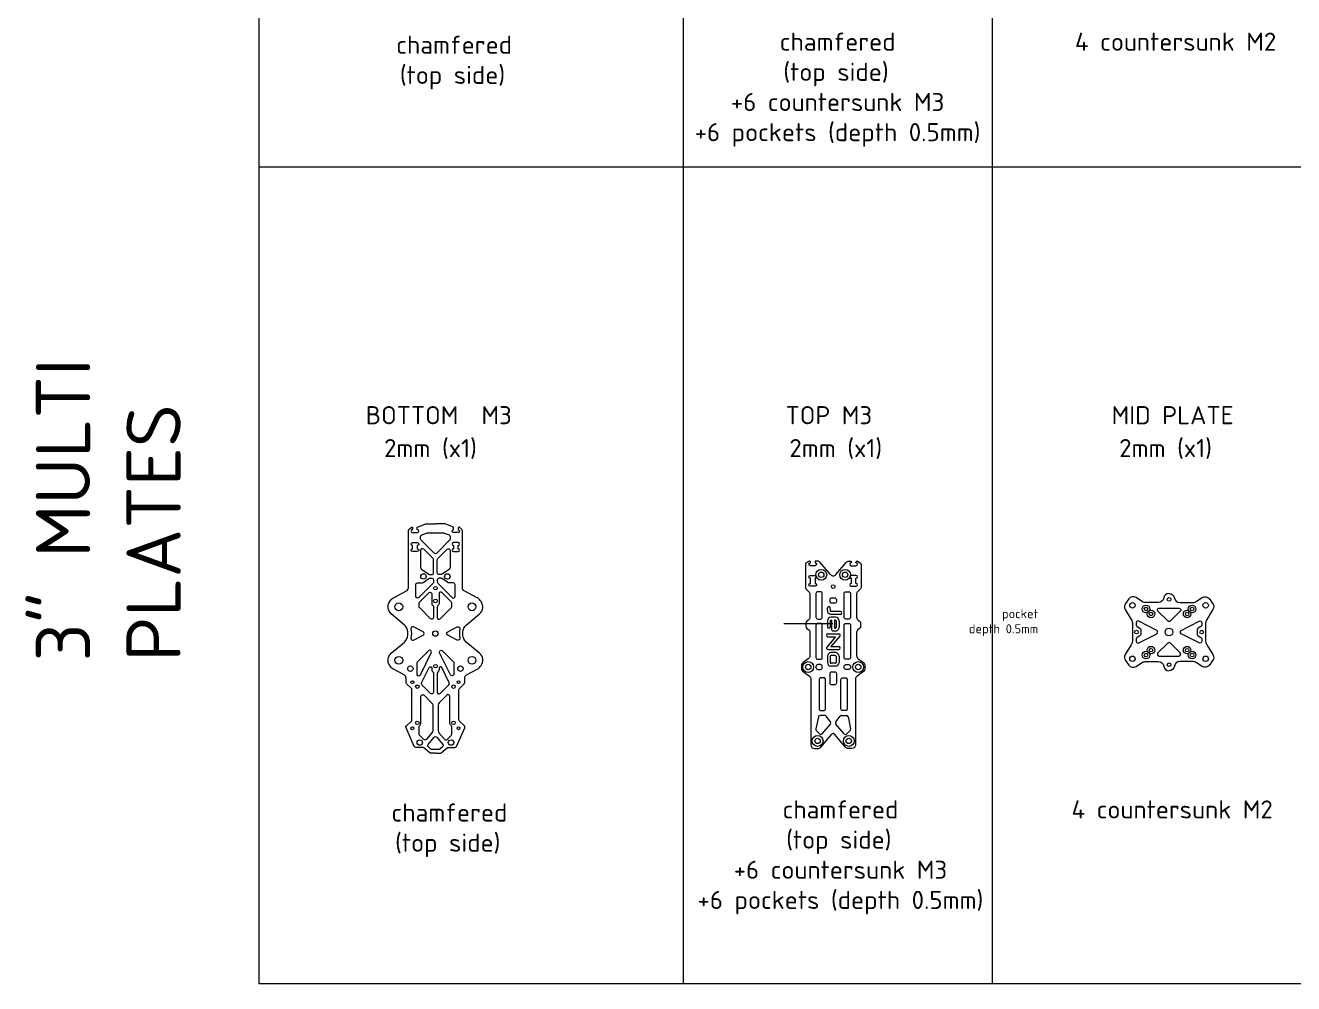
# Model space of a CAD drawing. Header units: millimetres. Extents: x -685 to 1515, y -1461 to 522.
# Drawn here: x -129 to 572, y -1461 to -931 of the extents above; entities that cross this region are included whole.
import ezdxf

# ---------------------------------------------------------------- set-up
doc = ezdxf.new("R2010")
doc.units = ezdxf.units.MM
doc.linetypes.add('JIS_09_08', pattern=[10.75, 8, -0.55, 0.55, -0.55, 0.55, -0.55])
doc.layers.get('0').update_dxf_attribs({"lineweight": 5})
for name, color, linetype, lineweight in [('Calque1', 150, 'Continuous', 5), ('Calque1_pocket', 10, 'Continuous', 5), ('Calque2', 251, 'Continuous', 5), ('countersunk', 90, 'Continuous', 5), ('pocket', 1, 'Continuous', 5)]:
    doc.layers.add(name, color=color, linetype=linetype, lineweight=lineweight)
doc.styles.get("Standard").update_dxf_attribs({"font": 'arial.ttf'})

msp = doc.modelspace()

# ---------------------------------------------------------------- linework, layer by layer
at = {"layer": 'Calque1'}
for p, q in [((309.19, -1313.41), (307.78, -1320.01)), ((312.71, -1312.62), (310.16, -1312.62)), ((311.26, -1322.75), (315.86, -1317.36)), ((315.89, -1316.1), (313.5, -1313.01)), ((318.87, -1316.1), (321.26, -1313.01)), ((323.5, -1322.75), (318.91, -1317.36)), ((322.05, -1312.62), (324.6, -1312.62)), ((325.58, -1313.41), (326.98, -1320.01)), ((308.03, -1320.9), (309.77, -1322.78)), ((326.74, -1320.9), (324.99, -1322.78))]:
    msp.add_line(p, q, dxfattribs=at)
for points in [[(97.51, -1333.46), (94.99, -1333.46, -0.175895), (94.34, -1333.23), (91.1, -1330.51, 0.175895), (90.45, -1330.28), (86.69, -1330.28, -0.297645), (85.78, -1329.68), (81.31, -1319.52, -0.309066), (81.52, -1318.41), (84.22, -1315.71, 0.198915), (84.51, -1315.01), (84.51, -1298.37, 0.198909), (84.22, -1297.66), (81.61, -1295.05, -0.198912), (81.31, -1294.34), (81.31, -1291.96, 0.276982), (80.26, -1290.2), (74.43, -1287.09, -0.112854), (72.75, -1285.63), (72.29, -1285.01, -0.394562), (73.11, -1278.23), (80.48, -1272.03, 0.221499), (82.26, -1268.21), (82.26, -1266.47, 0.221499), (80.48, -1262.65), (73.11, -1256.45, -0.394562), (72.29, -1249.67), (72.75, -1249.05, -0.112854), (74.43, -1247.59), (81.55, -1243.79, 0.276982), (82.61, -1242.03), (82.61, -1210.55, -0.198912), (82.91, -1209.84), (84.06, -1208.69, -0.668179), (84.91, -1209.04), (84.91, -1209.9, 1), (84.91, -1211.5), (87.51, -1211.5, 1), (87.51, -1209.9), (87.51, -1208.54), (91.77, -1206.89, -0.092844), (92.49, -1206.75), (97.51, -1206.75)], [(97.51, -1333.46), (100.04, -1333.46, 0.175895), (100.68, -1333.23), (103.93, -1330.51, -0.175895), (104.57, -1330.28), (108.33, -1330.28, 0.297645), (109.25, -1329.68), (113.71, -1319.52, 0.309066), (113.5, -1318.41), (110.81, -1315.71, -0.198915), (110.51, -1315.01), (110.51, -1298.37, -0.198909), (110.81, -1297.66), (113.42, -1295.05, 0.198912), (113.71, -1294.34), (113.71, -1291.96, -0.276982), (114.77, -1290.2), (120.59, -1287.09, 0.112854), (122.28, -1285.63), (122.73, -1285.01, 0.394562), (121.91, -1278.23), (114.55, -1272.03, -0.221499), (112.76, -1268.21), (112.76, -1266.47, -0.221499), (114.55, -1262.65), (121.91, -1256.45, 0.394562), (122.73, -1249.67), (122.28, -1249.05, 0.112854), (120.59, -1247.59), (113.47, -1243.79, -0.276982), (112.41, -1242.03), (112.41, -1210.55, 0.198912), (112.12, -1209.84), (110.97, -1208.69, 0.668179), (110.11, -1209.04), (110.11, -1209.9, -1), (110.11, -1211.5), (107.51, -1211.5, -1), (107.51, -1209.9), (107.51, -1208.54), (103.26, -1206.89, 0.092844), (102.53, -1206.75), (97.51, -1206.75)], [(315.85, -1234.78), (310.18, -1228.02, 0.221601), (308.64, -1227.31), (307.38, -1227.31), (307.38, -1228.24, -1), (307.38, -1229.84), (304.78, -1229.84, -1), (304.78, -1228.24), (304.78, -1227.81, 0.581935), (304.02, -1227.38), (302.47, -1228.31, 0.264274), (301.98, -1229.16), (301.98, -1241.88, 0.198912), (302.27, -1242.59), (304.14, -1244.45, -0.198912), (304.43, -1245.16), (304.43, -1258.31, -0.243004), (303.59, -1259.94), (302.85, -1260.46, 0.243004), (302.22, -1261.69), (302.22, -1263.3, 0.243004), (302.85, -1264.52), (303.59, -1265.05, -0.243004), (304.43, -1266.68), (304.43, -1279.62, -0.243004), (303.59, -1281.25), (300.69, -1283.3, 0.243004), (299.85, -1284.93), (299.85, -1286.75, 0.243004), (300.69, -1288.38), (304.21, -1290.88, -0.243001), (305.06, -1292.51), (305.06, -1328.89), (305.06, -1328.89, 0.41421), (307.06, -1330.89), (309.04, -1330.89, 0.222436), (310.57, -1330.17), (316.61, -1322.93, -0.222436), (317.38, -1322.57)], [(318.91, -1234.78), (324.58, -1228.02, -0.221601), (326.12, -1227.31), (327.38, -1227.31), (327.38, -1228.24, 1), (327.38, -1229.84), (329.98, -1229.84, 1), (329.98, -1228.24), (329.98, -1227.81, -0.581935), (330.74, -1227.38), (332.29, -1228.31, -0.264274), (332.78, -1229.16), (332.78, -1241.88, -0.198912), (332.49, -1242.59), (330.62, -1244.45, 0.198912), (330.33, -1245.16), (330.33, -1258.31, 0.243004), (331.17, -1259.94), (331.91, -1260.46, -0.243004), (332.55, -1261.69), (332.55, -1263.3, -0.243004), (331.91, -1264.52), (331.17, -1265.05, 0.243004), (330.33, -1266.68), (330.33, -1279.62, 0.243004), (331.17, -1281.25), (334.07, -1283.3, -0.243004), (334.91, -1284.93), (334.91, -1286.75, -0.243004), (334.07, -1288.38), (330.55, -1290.88, 0.243001), (329.7, -1292.51), (329.7, -1328.89), (329.7, -1328.89, -0.41421), (327.7, -1330.89), (325.72, -1330.89, -0.222436), (324.19, -1330.17), (318.15, -1322.93, 0.222436), (317.38, -1322.57)], [(503.02, -1245.14, 0.372437), (500.05, -1247.7, -0.372437), (497.08, -1250.27), (490.04, -1250.27, -0.144426), (488.41, -1249.79), (484.8, -1247.46, 0.397447), (480.75, -1248.2), (478.92, -1250.71, 0.304357), (478.78, -1254.05), (482.15, -1259.54, -0.138495), (482.89, -1262.16), (482.89, -1266.52), (482.89, -1270.88, -0.138495), (482.15, -1273.5), (478.78, -1278.99, 0.304357), (478.92, -1282.33), (480.75, -1284.84, 0.397447), (484.8, -1285.58), (488.41, -1283.25, -0.144426), (490.04, -1282.77), (497.08, -1282.77, -0.372437), (500.05, -1285.34, 0.372437), (503.02, -1287.9, 0.372437)], [(503.02, -1245.14, -0.372437), (505.99, -1247.7, 0.372437), (508.96, -1250.27), (516, -1250.27, 0.144426), (517.63, -1249.79), (521.24, -1247.46, -0.397447), (525.29, -1248.2), (527.12, -1250.71, -0.304357), (527.26, -1254.05), (523.89, -1259.54, 0.138495), (523.15, -1262.16), (523.15, -1266.52), (523.15, -1270.88, 0.138495), (523.89, -1273.5), (527.26, -1278.99, -0.304357), (527.12, -1282.33), (525.29, -1284.84, -0.397447), (521.24, -1285.58), (517.63, -1283.25, 0.144426), (516, -1282.77), (508.96, -1282.77, 0.372437), (505.99, -1285.34, -0.372437), (503.02, -1287.9, -0.372437)]]:
    msp.add_lwpolyline(points, format="xyb", dxfattribs=at)
for points in [[(97.51, -1211.72), (101.97, -1211.72, -0.092844), (102.33, -1211.79), (105.03, -1212.83, -0.309469), (105.66, -1213.76), (105.66, -1215.07, -0.198912), (105.37, -1215.77), (98.22, -1222.92, -0.414214), (96.81, -1222.92), (89.66, -1215.77, -0.198912), (89.36, -1215.07), (89.36, -1213.76, -0.309469), (90, -1212.83), (92.69, -1211.79, -0.092844), (93.06, -1211.72)], [(84.91, -1218.68, -1), (84.91, -1217.08), (87.51, -1217.08, -1), (87.51, -1218.68), (87.51, -1220.48, -1), (87.51, -1222.08), (84.91, -1222.08, -1), (84.91, -1220.48)], [(110.11, -1218.68, 1), (110.11, -1217.08), (107.51, -1217.08, 1), (107.51, -1218.68), (107.51, -1220.48, 1), (107.51, -1222.08), (110.11, -1222.08, 1), (110.11, -1220.48)], [(89.78, -1231.71), (93.85, -1234.6, 0.155552), (94.43, -1234.79), (95.51, -1234.79, 0.414214), (96.51, -1233.79), (96.51, -1226.58, 0.198912), (96.22, -1225.87), (91.07, -1220.72, 0.668195), (89.36, -1221.43), (89.36, -1230.9, 0.242992)], [(105.24, -1231.71), (101.17, -1234.6, -0.155552), (100.6, -1234.79), (99.51, -1234.79, -0.414214), (98.51, -1233.79), (98.51, -1226.58, -0.198912), (98.81, -1225.87), (103.96, -1220.72, -0.668195), (105.66, -1221.43), (105.66, -1230.9, -0.242992)], [(90.12, -1239.39, 0.155552), (90.7, -1239.21), (93.85, -1236.97, -0.155552), (94.43, -1236.79), (95.51, -1236.79, -0.414214), (96.51, -1237.79), (96.51, -1238.83, -0.198912), (96.22, -1239.54), (88.32, -1247.44, -0.668145), (86.61, -1246.73), (86.61, -1240.39, -0.414241), (87.61, -1239.39)], [(104.91, -1239.39, -0.155552), (104.33, -1239.21), (101.17, -1236.97, 0.155552), (100.6, -1236.79), (99.51, -1236.79, 0.414214), (98.51, -1237.79), (98.51, -1238.83, 0.198912), (98.81, -1239.54), (106.7, -1247.44, 0.668145), (108.41, -1246.73), (108.41, -1240.39, 0.414241), (107.41, -1239.39)], [(304.78, -1241.21, -1), (304.78, -1239.61), (304.78, -1236.81, -1), (304.78, -1235.21), (307.38, -1235.21, -1), (307.38, -1236.81), (307.38, -1239.61, -1), (307.38, -1241.21)], [(329.98, -1241.21, 1), (329.98, -1239.61), (329.98, -1236.81, 1), (329.98, -1235.21), (327.38, -1235.21, 1), (327.38, -1236.81), (327.38, -1239.61, 1), (327.38, -1241.21)], [(88.81, -1249.78), (93.81, -1244.78, -0.668187), (95.51, -1245.49), (95.51, -1250.7, 0.198919), (95.81, -1251.41), (96.22, -1251.83, -0.198912), (96.51, -1252.53), (96.51, -1258.48, -0.667391), (94.81, -1259.18), (88.81, -1253.21, -0.199485), (88.51, -1252.5), (88.51, -1250.49, -0.198906)], [(106.22, -1249.78), (101.22, -1244.78, 0.668187), (99.51, -1245.49), (99.51, -1250.7, -0.198919), (99.22, -1251.41), (98.81, -1251.83, 0.198912), (98.51, -1252.53), (98.51, -1258.48, 0.667391), (100.22, -1259.18), (106.22, -1253.21, 0.199485), (106.51, -1252.5), (106.51, -1250.49, 0.198906)], [(308.83, -1259.34), (310.33, -1259.34, 0.414214), (311.33, -1258.34), (311.33, -1245.27, 0.414214), (310.33, -1244.27), (308.83, -1244.27, 0.414214), (307.83, -1245.27), (307.83, -1258.34, 0.414214)], [(325.93, -1259.34), (324.43, -1259.34, -0.414214), (323.43, -1258.34), (323.43, -1245.27, -0.414214), (324.43, -1244.27), (325.93, -1244.27, -0.414214), (326.93, -1245.27), (326.93, -1258.34, -0.414214)], [(502.31, -1260.4), (496.87, -1254.98, -0.668967), (497.58, -1253.27), (508.46, -1253.27, -0.668967), (509.17, -1254.98), (503.73, -1260.4, -0.412937)], [(308.83, -1281.52), (310.33, -1281.52, 0.414214), (311.33, -1280.52), (311.33, -1262.73, 0.414214), (310.33, -1261.73), (308.83, -1261.73, 0.414214), (307.83, -1262.73), (307.83, -1280.52, 0.414214)], [(325.93, -1281.52), (324.43, -1281.52, -0.414214), (323.43, -1280.52), (323.43, -1262.73, -0.414214), (324.43, -1261.73), (325.93, -1261.73, -0.414214), (326.93, -1262.73), (326.93, -1280.52, -0.414214)], [(496.23, -1267.41, 0.607188), (496.23, -1265.63), (486.35, -1260.49, 0.562717), (484.89, -1261.38), (484.89, -1262.61, 0.264198), (485.38, -1263.47), (486.93, -1264.39, -0.264198), (487.42, -1265.25), (487.42, -1266.52), (487.42, -1267.79, -0.264198), (486.93, -1268.65), (485.38, -1269.57, 0.264198), (484.89, -1270.43), (484.89, -1271.66, 0.562717), (486.35, -1272.55)], [(509.8, -1267.41, -0.607188), (509.8, -1265.63), (519.69, -1260.49, -0.562717), (521.15, -1261.38), (521.15, -1262.61, -0.264198), (520.66, -1263.47), (519.11, -1264.39, 0.264198), (518.62, -1265.25), (518.62, -1266.52), (518.62, -1267.79, 0.264198), (519.11, -1268.65), (520.66, -1269.57, -0.264198), (521.15, -1270.43), (521.15, -1271.66, -0.562717), (519.69, -1272.55)], [(90.73, -1266.45), (85.43, -1263.7, 0.636175), (83.99, -1264.8, -0.108505), (83.99, -1269.88, 0.636175), (85.43, -1270.98), (90.73, -1268.23, 0.607188)], [(104.3, -1266.45), (109.6, -1263.7, -0.636175), (111.04, -1264.8, 0.108505), (111.04, -1269.88, -0.636175), (109.6, -1270.98), (104.3, -1268.23, -0.607188)], [(502.31, -1272.65), (496.87, -1278.06, 0.668967), (497.58, -1279.77), (508.46, -1279.77, 0.668967), (509.17, -1278.06), (503.73, -1272.65, 0.412937)], [(87.3, -1283.6), (87.3, -1289.71, 0.792288), (89.2, -1290.16), (95.22, -1278.05, 0.848945), (93.62, -1276.9), (87.6, -1282.89, 0.199479)], [(107.73, -1283.6), (107.73, -1289.71, -0.792288), (105.83, -1290.16), (99.81, -1278.05, -0.848945), (101.41, -1276.9), (107.43, -1282.89, -0.199479)], [(94, -1286.12, -0.792298), (95.51, -1286.48), (95.51, -1287.47, 0.198919), (95.81, -1288.18), (96.22, -1288.6, -0.198912), (96.51, -1289.3), (96.51, -1299.72, -0.668179), (94.81, -1300.43), (90.02, -1295.65, -0.322233), (89.83, -1294.49)], [(101.03, -1286.12, 0.792298), (99.51, -1286.48), (99.51, -1287.47, -0.198919), (99.22, -1288.18), (98.81, -1288.6, 0.198912), (98.51, -1289.3), (98.51, -1299.72, 0.668179), (100.22, -1300.43), (105, -1295.65, 0.322233), (105.19, -1294.49)], [(308.83, -1287.15), (310.33, -1287.15, 0.414214), (311.33, -1286.15), (311.33, -1285.54, 0.414214), (310.33, -1284.54), (308.83, -1284.54, 0.414214), (307.83, -1285.54), (307.83, -1286.15, 0.414214)], [(325.93, -1287.15), (324.43, -1287.15, -0.414214), (323.43, -1286.15), (323.43, -1285.54, -0.414214), (324.43, -1284.54), (325.93, -1284.54, -0.414214), (326.93, -1285.54), (326.93, -1286.15, -0.414214)], [(310.62, -1309.91), (312.12, -1309.91, 0.414214), (313.12, -1308.91), (313.12, -1292.81, 0.414214), (312.12, -1291.81), (310.62, -1291.81, 0.414214), (309.62, -1292.81), (309.62, -1308.91, 0.414214)], [(324.14, -1309.91), (322.64, -1309.91, -0.414214), (321.64, -1308.91), (321.64, -1292.81, -0.414214), (322.64, -1291.81), (324.14, -1291.81, -0.414214), (325.14, -1292.81), (325.14, -1308.91, -0.414214)], [(92.55, -1325.8, -0.440855), (91.07, -1325.87), (88.81, -1323.6, -0.198909), (88.51, -1322.89), (88.51, -1318.92, -0.213406), (88.85, -1318.18, 0.213403), (89.51, -1316.69), (89.51, -1302.09, -0.668179), (91.22, -1301.38), (95.43, -1305.59, -0.198912), (96.01, -1307), (96.01, -1320.92, -0.175598), (95.55, -1322.2)], [(102.48, -1325.8, 0.440855), (103.95, -1325.87), (106.22, -1323.6, 0.198909), (106.51, -1322.89), (106.51, -1318.92, 0.213406), (106.18, -1318.18, -0.213403), (105.51, -1316.69), (105.51, -1302.09, 0.668179), (103.81, -1301.38), (99.6, -1305.59, 0.198912), (99.01, -1307), (99.01, -1320.92, 0.175598), (99.48, -1322.2)], [(98.28, -1324.67), (101.55, -1328.59, -0.413876), (101.43, -1330), (99.96, -1331.23, -0.175895), (99.31, -1331.46), (97.51, -1331.46), (95.71, -1331.46, -0.175895), (95.07, -1331.23), (93.6, -1330, -0.413876), (93.47, -1328.59), (96.75, -1324.67, -0.46803)]]:
    msp.add_lwpolyline(points, format="xyb", close=True, dxfattribs=at)
for centre, radius in [((310.77, -1234.89), 1.5), ((323.99, -1234.89), 1.5), ((90.91, -1235.79), 1.5), ((104.12, -1235.79), 1.5), ((317.38, -1241.37), 1), ((97.51, -1242.26), 1), ((503.02, -1248.49), 1), ((77.28, -1252.55), 2.15), ((97.51, -1249.31), 1), ((117.74, -1252.55), 2.15), ((482.79, -1251.73), 1.5), ((490.27, -1253.77), 1), ((515.77, -1253.77), 1), ((523.25, -1251.73), 1.5), ((493.02, -1256.52), 1), ((513.02, -1256.52), 1), ((97.51, -1267.34), 1.5), ((484.99, -1266.52), 1), ((503.02, -1266.52), 2.15), ((521.05, -1266.52), 1), ((493.02, -1276.52), 1), ((513.02, -1276.52), 1), ((77.28, -1282.13), 2.15), ((117.74, -1282.13), 2.15), ((482.79, -1281.31), 1.5), ((490.27, -1279.27), 1), ((515.77, -1279.27), 1), ((523.25, -1281.31), 1.5), ((83.68, -1286.73), 1.5), ((97.51, -1285.37), 1), ((111.34, -1286.73), 1.5), ((303.55, -1285.84), 1.5), ((331.21, -1285.84), 1.5), ((503.02, -1284.55), 1), ((84.76, -1294.19), 0.8), ((87.51, -1296.69), 1), ((107.51, -1296.69), 1), ((110.26, -1294.19), 0.8), ((87.51, -1316.69), 1), ((107.51, -1316.69), 1), ((84.76, -1319.69), 0.8), ((110.26, -1319.69), 0.8), ((88.89, -1327.58), 1.5), ((106.14, -1327.58), 1.5), ((308.76, -1326.69), 1.5), ((326, -1326.69), 1.5)]:
    msp.add_circle(centre, radius, dxfattribs=at)
for centre, radius, start, end in [((317.38, -1233.49), 2, 220.02054, 319.97946), ((310.16, -1313.62), 1, 90, 167.98422), ((312.71, -1313.62), 1, 37.63666, 90), ((315.09, -1316.71), 1, 319.56075, 37.63666), ((319.67, -1316.71), 1, 142.36334, 220.43925), ((322.05, -1313.62), 1, 90, 142.36334), ((324.6, -1313.62), 1, 12.01578, 90), ((308.76, -1320.22), 1, 167.98422, 222.86213), ((310.5, -1322.1), 1, 222.86213, 319.56075), ((324.26, -1322.1), 1, 220.43925, 317.13787), ((326, -1320.22), 1, 317.13787, 12.01578)]:
    msp.add_arc(centre, radius, start, end, dxfattribs=at)
at = {"layer": 'Calque1_pocket'}
for p, q in [((314.19, -1260.33), (314.19, -1263.56)), ((315.79, -1260.33), (315.79, -1263.56)), ((318.59, -1258.33), (316.19, -1258.33)), ((318.99, -1260.33), (318.99, -1263.93)), ((320.59, -1260.33), (320.59, -1263.93)), ((314.22, -1263.56), (314.19, -1263.56)), ((314.4, -1267.49), (320.46, -1267.49)), ((321.07, -1268.81), (316.14, -1274.56)), ((316.14, -1274.56), (320.46, -1274.56)), ((314.17, -1279.89), (314.17, -1283.38)), ((315.77, -1279.89), (315.77, -1283.38)), ((318.59, -1277.89), (316.17, -1277.89)), ((318.59, -1279.49), (316.17, -1279.49)), ((318.99, -1279.89), (318.99, -1283.38)), ((320.59, -1279.89), (320.59, -1283.38)), ((318.59, -1283.78), (316.17, -1283.78)), ((318.59, -1285.38), (316.17, -1285.38))]:
    msp.add_line(p, q, dxfattribs=at)
for points in [[(316.63, -1247.62), (318.13, -1247.62, -0.414214), (319.13, -1248.62), (319.13, -1249.62, -0.414214), (318.13, -1250.62), (316.63, -1250.62, -0.414214), (315.63, -1249.62), (315.63, -1248.62, -0.414214)], [(316.63, -1288.44), (318.13, -1288.44, -0.414214), (319.13, -1289.44), (319.13, -1294.7, -0.414214), (318.13, -1295.7), (316.63, -1295.7, -0.414214), (315.63, -1294.7), (315.63, -1289.44, -0.414214)]]:
    msp.add_lwpolyline(points, format="xyb", close=True, dxfattribs=at)
for points in [[(321.35, -1256.75), (316.14, -1256.75, -0.245066), (314.69, -1256, -0.113399), (314.34, -1255.12, -0.037158), (314.19, -1253.33, -0.049183)], [(321.35, -1255.15), (316.14, -1255.15, -0.245066), (316.01, -1255.08, -0.113399), (315.92, -1254.87, -0.037158), (315.79, -1253.32)], [(316.19, -1259.93), (316.53, -1259.93), (316.53, -1265.13, 0.414214), (317.33, -1265.93), (318.59, -1265.93)], [(314.4, -1269.09), (318.72, -1269.09), (313.79, -1274.84, 0.640968), (314.4, -1276.16), (320.46, -1276.16)]]:
    msp.add_lwpolyline(points, format="xyb", dxfattribs=at)
msp.add_lwpolyline([(318.59, -1259.93), (318.13, -1259.93), (318.13, -1264.33), (318.59, -1264.33)], dxfattribs=at)
for centre, radius, start, end in [((314.99, -1253.33), 0.8, 0.52993, 180.52993), ((316.19, -1260.33), 2, 90, 180), ((316.19, -1260.33), 0.4, 90, 180), ((318.59, -1260.33), 2, 0, 90), ((318.59, -1260.33), 0.4, 0, 90), ((321.35, -1255.95), 0.8, 270, 90), ((314.4, -1268.29), 0.8, 90, 270), ((315.01, -1263.56), 0.787, 180, 0), ((318.59, -1263.93), 2, 270, 0), ((318.59, -1263.93), 0.4, 270, 0), ((320.46, -1268.29), 0.8, 319.36567, 90), ((320.46, -1275.36), 0.8, 270, 90), ((316.17, -1279.89), 2, 90, 180), ((316.17, -1279.89), 0.4, 90, 180), ((318.59, -1279.89), 2, 0, 90), ((318.59, -1279.89), 0.4, 0, 90), ((316.17, -1283.38), 2, 180, 270), ((316.17, -1283.38), 0.4, 180, 270), ((318.59, -1283.38), 2, 270, 0), ((318.59, -1283.38), 0.4, 270, 0)]:
    msp.add_arc(centre, radius, start, end, dxfattribs=at)
at = {"layer": 'Calque2'}
for p, q in [((0, 405.37), (0, -1460.82)), ((234.53, 405.37), (234.53, -1460.82)), ((405.23, 405.37), (405.23, -1460.82)), ((0, -1009.4), (931.88, -1009.4)), ((0, -1460.82), (931.88, -1460.82))]:
    msp.add_line(p, q, dxfattribs=at)
at = {"layer": 'countersunk'}
for centre, radius in [((310.77, -1234.89), 3), ((323.99, -1234.89), 3), ((490.27, -1253.77), 2.1), ((493.02, -1256.52), 2.1), ((513.02, -1256.52), 2.1), ((515.77, -1253.77), 2.1), ((493.02, -1276.52), 2.1), ((513.02, -1276.52), 2.1), ((303.55, -1285.84), 3), ((331.21, -1285.84), 3), ((490.27, -1279.27), 2.1), ((515.77, -1279.27), 2.1), ((308.76, -1326.69), 3), ((326, -1326.69), 3)]:
    msp.add_circle(centre, radius, dxfattribs=at)
at = {"layer": 'pocket'}
msp.add_line((290.07, -1261.81), (317.26, -1261.71), dxfattribs=at)

# ---------------------------------------------------------------- texts
at = {"linetype": 'JIS_09_08', "char_height": 10, "attachment_point": 1}
for s, insert in [('\\pi133.87807;{\\fISOCPEUR|b0|i0|c0|p34;chamfered\\P\\pi135.87807;(top side)}', (-58.04, -936.94)), ('\\pi133.87807;{\\fISOCPEUR|b0|i0|c0|p34;chamfered\\P\\pi135.87807;(top side)\\P\\pi106.87807;+6 countersunk M3\\P\\pi86.87807;+6 pockets (depth 0.5mm)}', (153.93, -935.24)), ('\\pi109.87807;{\\fISOCPEUR|b0|i0|c0|p34;4 countersunk M2}', (341.14, -935.24)), ('\\pi126.37807;{\\fISOCPEUR|b0|i0|c0|p34;BOTTOM  M3}', (-67.42, -1141.67)), ('\\pi141.87807;{\\fISOCPEUR|b0|i0|c0|p34;TOP M3}', (149.16, -1141.67)), ('\\pi132.37807;{\\fISOCPEUR|b0|i0|c0|p34;MID PLATE}', (338.88, -1141.67)), ('\\pi139.37807;{\\fISOCPEUR|b0|i0|c0|p34;2mm (x1)}', (-70.24, -1159.85)), ('\\pi139.37807;{\\fISOCPEUR|b0|i0|c0|p34;2mm (x1)}', (153.78, -1159.85)), ('\\pi139.37807;{\\fISOCPEUR|b0|i0|c0|p34;2mm (x1)}', (336.07, -1159.85)), ('\\pi133.87807;{\\fISOCPEUR|b0|i0|c0|p34;chamfered\\P\\pi135.87807;(top side)\\P\\pi106.87807;+6 countersunk M3\\P\\pi86.87807;+6 pockets (depth 0.5mm)}', (155.5, -1359.55)), ('\\pi109.87807;{\\fISOCPEUR|b0|i0|c0|p34;4 countersunk M2}', (339.22, -1359.55)), ('\\pi133.87807;{\\fISOCPEUR|b0|i0|c0|p34;chamfered\\P\\pi135.87807;(top side)}', (-60.66, -1361.25))]:
    msp.add_mtext_dynamic_manual_height_columns(s, width=327.7561, gutter_width=12.5, heights=[0], dxfattribs=dict(at, insert=insert))
at = {"linetype": 'JIS_09_08', "insert": (-123.29, -1282.76), "char_height": 30, "attachment_point": 1, "rotation": 90}
msp.add_mtext_dynamic_manual_height_columns('{\\fISOCPEUR|b0|i0|c0|p34;3" MULTI\\PPLATES}', width=327.7561, gutter_width=12.5, heights=[0], dxfattribs=at)
at = {"layer": 'pocket', "insert": (430.7, -1253.88), "char_height": 5, "attachment_point": 3}
msp.add_mtext_dynamic_manual_height_columns('{\\fISOCPEUR|b0|i0|c0|p34;pocket \\Pdepth 0.5mm }', width=327.7561, gutter_width=12.5, heights=[0], dxfattribs=at)

doc.saveas('drawing.dxf')
